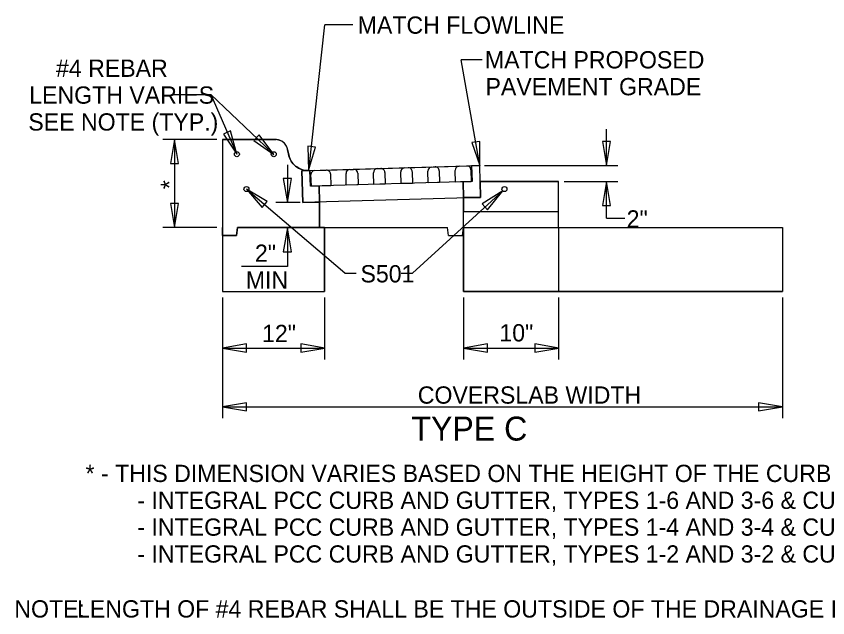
# Model space of a CAD drawing. Extents: x 1.1 to 16.4, y 0.6 to 10.3.
# Drawn here: x 1.066 to 5.294, y 1.3 to 4.435 of the extents above; entities that cross this region are included whole.
import ezdxf

# ---------------------------------------------------------------- set-up
doc = ezdxf.new("R2010")
doc.units = 0
for name, color, linetype in [('SD_P_Dimension Lines', 7, 'Continuous'), ('SD_P_Dimension Text', 7, 'Continuous'), ('SD_P_Prop Object Lines', 7, 'Continuous'), ('SD_P_Shading', 7, 'Continuous'), ('SD_P_Subtitles', 7, 'Continuous'), ('SD_X_Exist Hidden Lines', 7, 'Continuous')]:
    doc.layers.add(name, color=color, linetype=linetype)

msp = doc.modelspace()

# ---------------------------------------------------------------- linework, layer by layer
at = {"layer": 'SD_P_Dimension Lines'}
for p, q in [((2.5896, 3.631), (2.6732, 4.3907)), ((2.8192, 4.3907), (2.6732, 4.3907)), ((3.4936, 4.208), (3.3846, 4.208)), ((3.4806, 3.657), (3.3846, 4.208)), ((1.8828, 4.0273), (2.0807, 4.0273)), ((2.0807, 4.0273), (2.2156, 3.716)), ((2.0807, 4.0273), (2.3982, 3.725)), ((2.1828, 3.838), (2.1452, 3.8214)), ((2.1452, 3.8214), (2.2151, 3.7159)), ((2.2151, 3.7159), (2.1828, 3.838)), ((2.332, 3.8164), (2.3034, 3.7869)), ((2.4078, 3.7154), (2.332, 3.8164)), ((4.1406, 3.657), (4.1406, 3.8459)), ((2.1106, 3.792), (1.8306, 3.792)), ((1.8906, 3.792), (1.8696, 3.667)), ((1.8906, 3.792), (1.8906, 3.334)), ((1.9116, 3.667), (1.8906, 3.792)), ((2.3034, 3.7869), (2.4078, 3.7154)), ((3.4812, 3.7832), (3.4396, 3.7771)), ((3.4396, 3.7771), (3.4805, 3.657)), ((3.4805, 3.657), (3.4812, 3.7832)), ((4.1196, 3.782), (4.1406, 3.657)), ((4.1616, 3.782), (4.1196, 3.782)), ((4.1406, 3.657), (4.1616, 3.782)), ((2.5844, 3.7573), (2.5895, 3.6311)), ((2.6257, 3.7521), (2.5844, 3.7573)), ((2.5895, 3.6311), (2.6257, 3.7521)), ((1.8696, 3.667), (1.9116, 3.667)), ((2.4786, 3.6609), (2.4786, 3.464)), ((3.5061, 3.657), (4.2006, 3.657)), ((2.4576, 3.589), (2.4786, 3.464)), ((2.4996, 3.589), (2.4576, 3.589)), ((2.4786, 3.464), (2.4996, 3.589)), ((3.9206, 3.574), (4.2006, 3.574)), ((4.1406, 3.5741), (4.1196, 3.4491)), ((4.1616, 3.4491), (4.1406, 3.5741)), ((4.1406, 3.3823), (4.1406, 3.574)), ((2.3737, 3.4691), (2.2655, 3.5347)), ((2.2655, 3.5347), (2.3468, 3.4381)), ((2.7776, 3.097), (2.2748, 3.5255)), ((3.1306, 3.097), (3.6004, 3.5255)), ((3.6006, 3.525), (3.4936, 3.458)), ((3.5206, 3.427), (3.6006, 3.525)), ((2.3468, 3.4381), (2.3737, 3.4691)), ((1.8696, 3.459), (1.8906, 3.334)), ((1.9116, 3.459), (1.8696, 3.459)), ((1.8906, 3.334), (1.9116, 3.459)), ((2.5461, 3.464), (2.4186, 3.464)), ((3.4936, 3.458), (3.5206, 3.427)), ((4.1196, 3.4491), (4.1616, 3.4491)), ((4.1406, 3.3823), (4.2373, 3.3823)), ((2.1106, 3.334), (1.8306, 3.334)), ((2.4786, 3.3319), (2.4576, 3.2069)), ((2.4786, 3.3321), (2.4786, 3.1306)), ((2.4996, 3.2069), (2.4786, 3.3319)), ((2.4576, 3.2069), (2.4996, 3.2069)), ((2.4786, 3.1306), (2.24, 3.1306)), ((2.7776, 3.097), (2.8366, 3.097)), ((3.0716, 3.097), (3.1306, 3.097)), ((2.1406, 2.97), (2.1406, 2.34)), ((2.6725, 2.97), (2.6725, 2.646)), ((3.3966, 2.97), (3.3966, 2.646)), ((3.8906, 2.97), (3.8906, 2.646)), ((5.0576, 2.97), (5.0576, 2.34)), ((2.1406, 2.706), (2.6745, 2.706)), ((2.2657, 2.727), (2.1407, 2.706)), ((2.1407, 2.706), (2.2657, 2.685)), ((2.2657, 2.685), (2.2657, 2.727)), ((2.6745, 2.706), (2.5495, 2.727)), ((2.5495, 2.727), (2.5495, 2.685)), ((2.5495, 2.685), (2.6745, 2.706)), ((3.5216, 2.727), (3.3966, 2.706)), ((3.3966, 2.706), (3.8926, 2.706)), ((3.3966, 2.706), (3.5216, 2.685)), ((3.5216, 2.685), (3.5216, 2.727)), ((3.8926, 2.706), (3.7676, 2.727)), ((3.7676, 2.727), (3.7676, 2.685)), ((3.7676, 2.685), (3.8926, 2.706)), ((2.2656, 2.421), (2.1406, 2.4)), ((2.2656, 2.379), (2.2656, 2.421)), ((5.0576, 2.4), (4.9326, 2.421)), ((4.9326, 2.421), (4.9326, 2.379)), ((2.1406, 2.4), (5.0576, 2.4)), ((2.1406, 2.4), (2.2656, 2.379)), ((4.9326, 2.379), (5.0576, 2.4))]:
    msp.add_line(p, q, dxfattribs=at)
at = {"layer": 'SD_P_Prop Object Lines'}
for p, q in [((2.1406, 3.792), (2.4186, 3.792)), ((2.1406, 3.792), (2.1406, 3.292)), ((2.4801, 3.7407), (2.4841, 3.7176)), ((2.5896, 3.631), (3.4736, 3.657)), ((2.6816, 3.633), (3.3736, 3.654)), ((2.8046, 3.637), (2.8236, 3.637)), ((2.9476, 3.641), (2.9646, 3.642)), ((3.0896, 3.645), (3.1076, 3.646)), ((3.2316, 3.649), (3.2486, 3.65)), ((3.3736, 3.654), (3.4136, 3.655)), ((3.4386, 3.656), (3.4806, 3.657)), ((3.4406, 3.574), (3.4386, 3.656)), ((3.4856, 3.491), (3.4806, 3.657)), ((2.5536, 3.629), (2.5956, 3.631)), ((2.5536, 3.629), (2.5586, 3.464)), ((2.5956, 3.631), (2.5986, 3.549)), ((2.6036, 3.549), (2.6016, 3.61)), ((2.6216, 3.631), (2.6816, 3.633)), ((2.7036, 3.613), (2.7046, 3.552)), ((2.7856, 3.554), (2.7846, 3.615)), ((2.8456, 3.617), (2.8466, 3.556)), ((2.9286, 3.558), (2.9276, 3.619)), ((2.9866, 3.621), (2.9876, 3.56)), ((3.0706, 3.563), (3.0696, 3.624)), ((3.1286, 3.625), (3.1306, 3.564)), ((3.2126, 3.567), (3.2106, 3.628)), ((3.2696, 3.63), (3.2716, 3.569)), ((3.3546, 3.571), (3.3526, 3.632)), ((3.4346, 3.634), (3.4366, 3.573)), ((3.4406, 3.574), (2.5986, 3.549)), ((2.7046, 3.552), (2.6036, 3.549)), ((2.8466, 3.556), (2.7856, 3.554)), ((2.9876, 3.56), (2.9286, 3.558)), ((3.1306, 3.564), (3.0706, 3.563)), ((3.2716, 3.569), (3.2126, 3.567)), ((3.4366, 3.573), (3.3546, 3.571)), ((3.3966, 3.488), (3.3936, 3.572)), ((3.4831, 3.574), (3.8906, 3.574)), ((3.8906, 3.334), (3.8906, 3.574)), ((2.6436, 3.55), (2.6466, 3.466)), ((3.4856, 3.491), (2.5586, 3.464)), ((3.3966, 3.334), (3.3966, 3.488)), ((2.6466, 3.4666), (2.6466, 3.334)), ((3.3966, 3.417), (3.8906, 3.417)), ((2.2136, 3.292), (2.2196, 3.334)), ((2.2196, 3.334), (3.3126, 3.334)), ((3.3176, 3.292), (3.3126, 3.334)), ((3.3906, 3.292), (3.3966, 3.334)), ((3.3966, 3.334), (3.8906, 3.334)), ((2.1406, 3.292), (2.2136, 3.292)), ((3.3176, 3.292), (3.3906, 3.292))]:
    msp.add_line(p, q, dxfattribs=at)
for centre in [(2.2156, 3.716), (2.4076, 3.716), (2.2656, 3.5346), (3.6096, 3.5346)]:
    msp.add_circle(centre, 0.013, dxfattribs=at)
for centre, radius, start, end in [((2.4186, 3.7295), 0.0625, 10.3076, 90), ((2.5868, 3.7351), 0.1041, 189.6775, 271.7543), ((2.805, 3.6161), 0.0208, 91.6847, 181.6847), ((2.8244, 3.6166), 0.0208, 1.6847, 91.6847), ((2.948, 3.6203), 0.0208, 91.6847, 181.6847), ((2.9653, 3.6208), 0.0208, 1.6847, 91.6847), ((3.0899, 3.6244), 0.0208, 91.6847, 181.6847), ((3.1083, 3.625), 0.0208, 1.6847, 91.6847), ((3.2318, 3.6286), 0.0208, 91.6847, 181.6847), ((3.2492, 3.6291), 0.0208, 1.6847, 91.6847), ((3.3738, 3.6328), 0.0208, 91.6847, 181.6847), ((3.4142, 3.634), 0.0208, 1.6847, 91.6847), ((2.6221, 3.6107), 0.0208, 91.6847, 181.6847), ((2.6825, 3.6125), 0.0208, 1.6847, 91.6847)]:
    msp.add_arc(centre, radius, start, end, dxfattribs=at)
at = {"layer": 'SD_P_Shading'}
for p, q in [((2.8046, 3.637), (2.8236, 3.637)), ((2.9476, 3.641), (2.9646, 3.642)), ((3.0896, 3.645), (3.1076, 3.646)), ((3.2316, 3.649), (3.2486, 3.65)), ((3.3736, 3.654), (3.4136, 3.655)), ((2.6036, 3.549), (2.6016, 3.61)), ((2.6216, 3.631), (2.6816, 3.633)), ((2.7036, 3.613), (2.7046, 3.552)), ((2.7856, 3.554), (2.7846, 3.615)), ((2.8456, 3.617), (2.8466, 3.556)), ((2.9286, 3.558), (2.9276, 3.619)), ((2.9866, 3.621), (2.9876, 3.56)), ((3.0706, 3.563), (3.0696, 3.624)), ((3.1286, 3.625), (3.1306, 3.564)), ((3.2126, 3.567), (3.2106, 3.628)), ((3.2696, 3.63), (3.2716, 3.569)), ((3.3546, 3.571), (3.3526, 3.632)), ((3.4346, 3.634), (3.4366, 3.573)), ((2.7046, 3.552), (2.6036, 3.549)), ((2.8466, 3.556), (2.7856, 3.554)), ((2.9876, 3.56), (2.9286, 3.558)), ((3.1306, 3.564), (3.0706, 3.563)), ((3.2716, 3.569), (3.2126, 3.567)), ((3.4366, 3.573), (3.3546, 3.571))]:
    msp.add_line(p, q, dxfattribs=at)
for points in [[(2.1406, 3.792), (2.1406, 3.292), (2.2136, 3.292), (2.2196, 3.334), (2.6466, 3.334), (2.6466, 3.4666), (2.5586, 3.464), (2.5536, 3.629), (2.5899, 3.631), (2.5812, 3.6311), (2.5721, 3.632), (2.5629, 3.6337), (2.5536, 3.6364), (2.5433, 3.6405), (2.5357, 3.6443), (2.5273, 3.6496), (2.5208, 3.6545), (2.5145, 3.6601), (2.5081, 3.6668), (2.5024, 3.674), (2.498, 3.6806), (2.4929, 3.6901), (2.4893, 3.6985), (2.4861, 3.7083), (2.4841, 3.7176), (2.4801, 3.7407), (2.4791, 3.7451), (2.4778, 3.7496), (2.4763, 3.7536), (2.4744, 3.7577), (2.4711, 3.7635), (2.467, 3.769), (2.4632, 3.7733), (2.4587, 3.7775), (2.4541, 3.7807), (2.4503, 3.7834), (2.4443, 3.7865), (2.4384, 3.7888), (2.433, 3.7904), (2.4294, 3.7911), (2.4257, 3.7916), (2.4219, 3.7919), (2.4186, 3.792)], [(3.4386, 3.656), (3.4406, 3.574), (3.3936, 3.572), (3.3966, 3.488), (3.4856, 3.491), (3.4806, 3.657)], [(2.5536, 3.629), (2.5586, 3.464), (2.6466, 3.466), (2.6436, 3.55), (2.5986, 3.549), (2.5956, 3.631)], [(3.3966, 3.491), (3.3966, 3.417), (3.8906, 3.417), (3.8906, 3.574), (3.4831, 3.574), (3.4856, 3.491)], [(2.1406, 3), (2.6725, 3), (2.6725, 3.334), (2.2196, 3.334), (2.2136, 3.292), (2.1406, 3.292), (2.1406, 3.334)], [(3.3966, 3.334), (5.0576, 3.334), (5.0576, 3), (3.3966, 3)]]:
    msp.add_lwpolyline(points, close=True, dxfattribs=at)
for centre, start, end in [((2.805, 3.6161), 91.6847, 181.6847), ((2.8244, 3.6166), 1.6847, 91.6847), ((2.948, 3.6203), 91.6847, 181.6847), ((2.9653, 3.6208), 1.6847, 91.6847), ((3.0899, 3.6244), 91.6847, 181.6847), ((3.1083, 3.625), 1.6847, 91.6847), ((3.2318, 3.6286), 91.6847, 181.6847), ((3.2492, 3.6291), 1.6847, 91.6847), ((3.3738, 3.6328), 91.6847, 181.6847), ((3.4142, 3.634), 1.6847, 91.6847), ((2.6221, 3.6107), 91.6847, 181.6847), ((2.6825, 3.6125), 1.6847, 91.6847)]:
    msp.add_arc(centre, 0.0208, start, end, dxfattribs=at)
at = {"layer": 'SD_X_Exist Hidden Lines'}
for p, q in [((2.6725, 3.334), (2.6725, 3)), ((3.3966, 3.334), (3.3966, 3)), ((3.8906, 3.334), (3.8906, 3)), ((3.8906, 3.334), (5.0576, 3.334)), ((5.0576, 3.334), (5.0576, 3)), ((2.1406, 3.292), (2.1406, 3)), ((2.1406, 3), (2.6725, 3)), ((3.3966, 3), (5.0576, 3))]:
    msp.add_line(p, q, dxfattribs=at)

# ---------------------------------------------------------------- texts
at = {"layer": 'SD_P_Dimension Text'}
for s, p in [('MATCH FLOWLINE', (2.8451, 4.3439)), ('MATCH PROPOSED', (3.5078, 4.1632)), ('#4 REBAR', (1.2735, 4.1193)), ('PAVEMENT GRADE', (3.511, 4.0232)), ('LENGTH VARIES', (1.134, 3.9793)), ('SEE NOTE (TYP.)', (1.1292, 3.8393)), ('2"', (2.3097, 3.1553)), ('S501', (2.8596, 3.0479)), ('MIN', (2.2619, 3.0153)), ('12"', (2.3468, 2.7369)), ('10"', (3.5831, 2.7403)), ('COVERSLAB WIDTH', (3.1581, 2.4161)), ('* - THIS DIMENSION VARIES BASED ON THE HEIGHT OF THE CURB AND GUTTER OR CURB USED:', (1.4274, 2.0077)), ('- INTEGRAL PCC CURB AND GUTTER, TYPES 1-6 AND 3-6 & CURB, TYPE 1-6 - 12" MIN.', (1.6974, 1.8677)), ('- INTEGRAL PCC CURB AND GUTTER, TYPES 1-4 AND 3-4 & CURB, TYPE 1-4 - 10" MIN.', (1.6974, 1.7277)), ('- INTEGRAL PCC CURB AND GUTTER, TYPES 1-2 AND 3-2 & CURB, TYPE 1-2 - 8" MIN.', (1.6974, 1.5877)), ('NOTE:', (1.0563, 1.3015)), ('LENGTH OF #4 REBAR SHALL BE THE OUTSIDE OF THE DRAINAGE INLET BOX PLUS 2\'-9".', (1.3829, 1.3015))]:
    msp.add_text(s, height=0.09, dxfattribs=at).set_placement(p)
for s, rotation, p in [('*', 90, (1.9093, 3.5339)), ('2"', 360, (4.2462, 3.3338))]:
    msp.add_text(s, height=0.09, rotation=rotation, dxfattribs=at).set_placement(p)
at = {"layer": 'SD_P_Subtitles'}
msp.add_text('TYPE C', height=0.125, dxfattribs=at).set_placement((3.1247, 2.2237))

doc.saveas('drawing.dxf')
